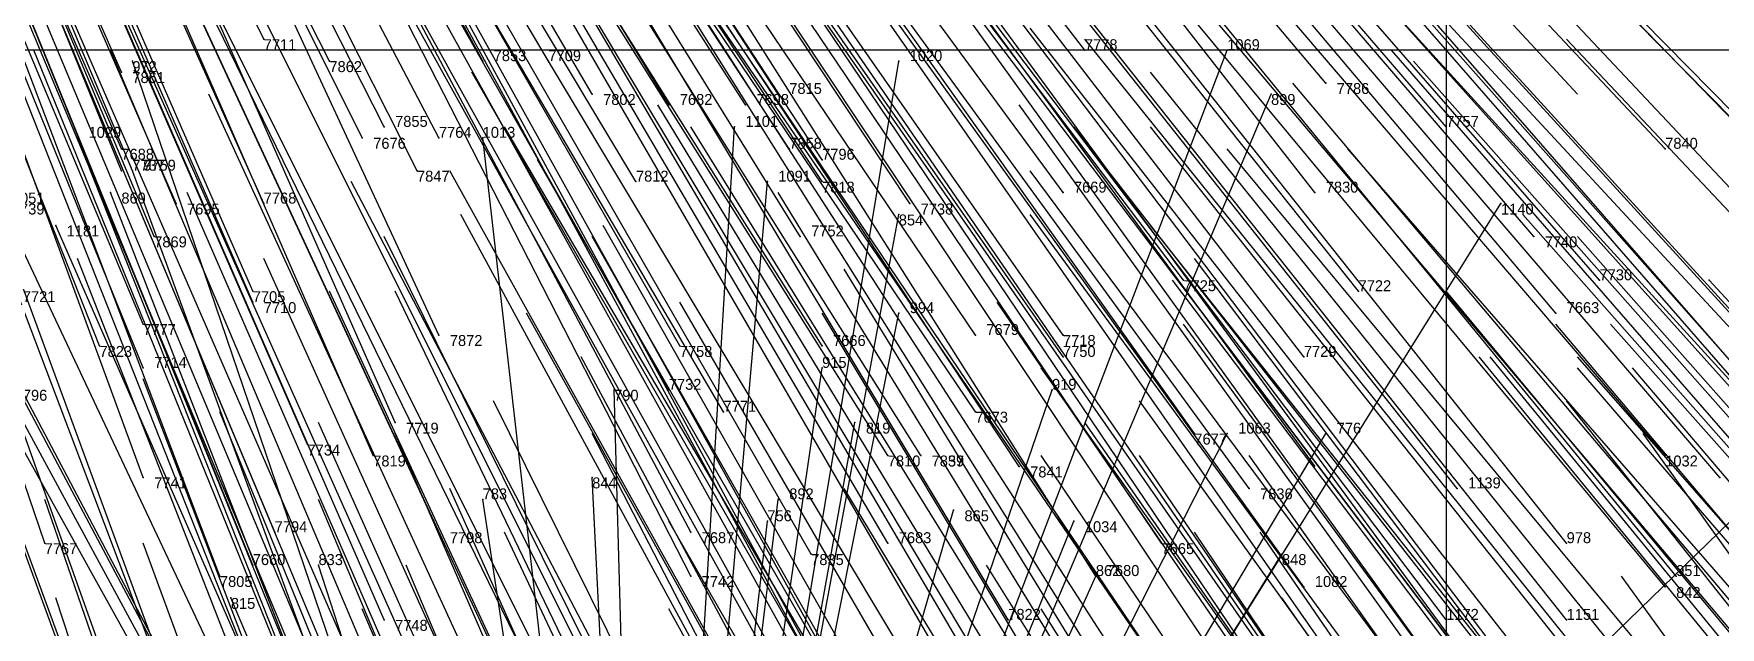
# Model space of a CAD drawing. Extents: x -0.5 to 0.59, y -0.5 to 0.59.
# Drawn here: x 0.102 to 0.256, y -0.3087 to -0.2545 of the extents above; entities that cross this region are included whole.
import ezdxf

# ---------------------------------------------------------------- set-up
doc = ezdxf.new("R2010")
doc.units = 0
for name, color, linetype in [('Clients', 3, 'CONTINUOUS'), ('Facilities', 3, 'CONTINUOUS'), ('Facilities_lines', 3, 'CONTINUOUS'), ('Min_max_boxes', 1, 'CONTINUOUS'), ('Normals', 1, 'CONTINUOUS'), ('Source_points', 5, 'CONTINUOUS'), ('Text', 3, 'CONTINUOUS')]:
    doc.layers.add(name, color=color, linetype=linetype)

msp = doc.modelspace()

# ---------------------------------------------------------------- linework, layer by layer
at = {"layer": 'Clients', "color": 5}
for p in [(0.111, -0.257, -1.25), (0.181, -0.257, -1.25), (0.211, -0.256, -1.25), (0.215, -0.26, -1.25), (0.166, -0.263, -1.25), (0.106, -0.264, -1.25), (0.143, -0.264, -1.25), (0.111, -0.267, -1.25), (0.169, -0.268, -1.25), (0.109, -0.269, -1.25), (0.181, -0.271, -1.25), (0.236, -0.27, -1.25), (0.104, -0.272, -1.25), (0.181, -0.28, -1.25), (0.174, -0.285, -1.25), (0.155, -0.287, -1.25), (0.195, -0.287, -1.25), (0.177, -0.29, -1.25), (0.211, -0.291, -1.25), (0.22, -0.291, -1.25), (0.153, -0.295, -1.25), (0.143, -0.297, -1.25), (0.17, -0.297, -1.25), (0.186, -0.298, -1.25), (0.169, -0.299, -1.25), (0.197, -0.299, -1.25), (0.128, -0.303, -1.25), (0.216, -0.302, -1.25), (0.199, -0.304, -1.25), (0.12, -0.306, -1.25)]:
    msp.add_point(p, dxfattribs=at)
at = {"layer": 'Facilities', "color": 3}
for p in [(0.123, -0.255, -0.708), (0.129, -0.257, -0.719), (0.143, -0.257, -0.735), (0.149, -0.257, -0.742), (0.198, -0.256, -0.808), (0.11, -0.258, -0.702), (0.153, -0.26, -0.755), (0.17, -0.26, -0.776), (0.22, -0.259, -0.85), (0.16, -0.261, -0.765), (0.167, -0.261, -0.774), (0.134, -0.263, -0.737), (0.231, -0.263, -0.874), (0.132, -0.264, -0.739), (0.139, -0.264, -0.745), (0.11, -0.265, -0.717), (0.171, -0.265, -0.787), (0.174, -0.266, -0.794), (0.251, -0.265, -0.911), (0.11, -0.267, -0.722), (0.111, -0.267, -0.722), (0.137, -0.267, -0.75), (0.157, -0.268, -0.775), (0.174, -0.268, -0.799), (0.196, -0.269, -0.832), (0.219, -0.269, -0.867), (0.115, -0.27, -0.734), (0.123, -0.27, -0.741), (0.182, -0.27, -0.815), (0.113, -0.273, -0.739), (0.172, -0.273, -0.806), (0.239, -0.273, -0.908), (0.207, -0.277, -0.865), (0.245, -0.277, -0.923), (0.255, -0.277, -0.942), (0.122, -0.278, -0.759), (0.223, -0.278, -0.889), (0.122, -0.279, -0.762), (0.241, -0.28, -0.924), (0.112, -0.281, -0.756), (0.108, -0.283, -0.758), (0.139, -0.282, -0.786), (0.161, -0.283, -0.814), (0.174, -0.283, -0.83), (0.188, -0.282, -0.847), (0.196, -0.282, -0.859), (0.196, -0.284, -0.862), (0.218, -0.284, -0.895), (0.112, -0.285, -0.765), (0.16, -0.287, -0.821), (0.165, -0.289, -0.831), (0.188, -0.289, -0.862), (0.135, -0.29, -0.801), (0.208, -0.291, -0.894), (0.127, -0.292, -0.797), (0.133, -0.293, -0.805), (0.18, -0.293, -0.86), (0.183, -0.293, -0.864), (0.183, -0.293, -0.865), (0.192, -0.294, -0.879), (0.251, -0.293, -0.965), (0.112, -0.295, -0.789), (0.256, -0.295, -0.977), (0.213, -0.296, -0.913), (0.232, -0.296, -0.94), (0.124, -0.3, -0.811), (0.139, -0.3, -0.827), (0.162, -0.3, -0.854), (0.103, -0.301, -0.796), (0.18, -0.301, -0.876), (0.205, -0.301, -0.911), (0.242, -0.301, -0.965), (0.122, -0.303, -0.816), (0.173, -0.302, -0.871), (0.119, -0.304, -0.817), (0.162, -0.304, -0.862), (0.199, -0.304, -0.907), (0.252, -0.304, -0.986), (0.218, -0.305, -0.937), (0.251, -0.305, -0.989), (0.134, -0.308, -0.84), (0.191, -0.308, -0.905), (0.231, -0.308, -0.962), (0.242, -0.308, -0.979)]:
    msp.add_point(p, dxfattribs=at)
at = {"layer": 'Facilities_lines', "color": 3}
for q in [(0.085, -0.257, -1.25), (0.111, -0.257, -1.25), (0.211, -0.256, -1.25), (0.181, -0.257, -1.25), (0.083, -0.26, -1.25), (0.215, -0.26, -1.25), (0.166, -0.263, -1.25), (0.106, -0.264, -1.25), (0.143, -0.264, -1.25), (0.111, -0.267, -1.25), (0.169, -0.268, -1.25), (0.091, -0.269, -1.25), (0.109, -0.269, -1.25), (0.099, -0.27, -1.25), (0.236, -0.27, -1.25), (0.181, -0.271, -1.25), (0.104, -0.272, -1.25), (0.181, -0.28, -1.25), (0.174, -0.285, -1.25), (0.1, -0.288, -1.25), (0.155, -0.287, -1.25), (0.195, -0.287, -1.25), (0.177, -0.29, -1.25), (0.22, -0.291, -1.25), (0.211, -0.291, -1.25), (0.153, -0.295, -1.25), (0.143, -0.297, -1.25), (0.17, -0.297, -1.25), (0.259, -0.297, -1.25), (0.186, -0.298, -1.25), (0.169, -0.299, -1.25), (0.197, -0.299, -1.25), (0.128, -0.303, -1.25), (0.216, -0.302, -1.25), (0.199, -0.304, -1.25), (0.12, -0.306, -1.25)]:
    msp.add_line((0.158, -0.395, -1.25), q, dxfattribs=at)
at = {"layer": 'Min_max_boxes', "color": 1}
for p, q in [((0.231, -0.039, -1.25), (0.231, -0.312, -1.25)), ((0.231, -0.039, -1.25), (0.231, -0.312, -1.25)), ((0.275, -0.256, -1.25), (0.033, -0.256, -1.25)), ((0.275, -0.256, -1.25), (0.033, -0.256, -1.25))]:
    msp.add_line(p, q, dxfattribs=at)
at = {"layer": 'Normals', "color": 1}
for p, q in [((0.123, -0.255, -0.708), (0.082, -0.172, -0.746)), ((0.11, -0.258, -0.702), (0.073, -0.173, -0.74)), ((0.129, -0.257, -0.719), (0.087, -0.174, -0.757)), ((0.143, -0.257, -0.735), (0.099, -0.175, -0.772)), ((0.149, -0.257, -0.742), (0.102, -0.177, -0.78)), ((0.11, -0.265, -0.717), (0.073, -0.18, -0.755)), ((0.134, -0.263, -0.737), (0.092, -0.18, -0.774)), ((0.153, -0.26, -0.755), (0.106, -0.18, -0.792)), ((0.11, -0.267, -0.722), (0.075, -0.181, -0.76)), ((0.111, -0.267, -0.722), (0.075, -0.181, -0.76)), ((0.132, -0.264, -0.739), (0.091, -0.182, -0.776)), ((0.139, -0.264, -0.745), (0.096, -0.182, -0.782)), ((0.16, -0.261, -0.765), (0.112, -0.182, -0.802)), ((0.167, -0.261, -0.774), (0.117, -0.183, -0.811)), ((0.17, -0.26, -0.776), (0.119, -0.182, -0.813)), ((0.198, -0.256, -0.808), (0.141, -0.182, -0.846)), ((0.137, -0.267, -0.75), (0.095, -0.184, -0.787)), ((0.115, -0.27, -0.734), (0.078, -0.185, -0.771)), ((0.123, -0.27, -0.741), (0.085, -0.185, -0.778)), ((0.113, -0.273, -0.739), (0.077, -0.187, -0.776)), ((0.171, -0.265, -0.787), (0.12, -0.187, -0.824)), ((0.157, -0.268, -0.775), (0.109, -0.188, -0.812)), ((0.174, -0.266, -0.794), (0.123, -0.188, -0.83)), ((0.22, -0.259, -0.85), (0.16, -0.188, -0.887)), ((0.174, -0.268, -0.799), (0.123, -0.191, -0.837)), ((0.179, -0.191, -0.655), (0.243, -0.26, -0.619)), ((0.231, -0.263, -0.874), (0.17, -0.192, -0.911)), ((0.122, -0.278, -0.759), (0.085, -0.193, -0.796)), ((0.122, -0.279, -0.762), (0.085, -0.194, -0.799)), ((0.172, -0.273, -0.806), (0.123, -0.194, -0.844)), ((0.182, -0.27, -0.815), (0.131, -0.193, -0.852)), ((0.196, -0.269, -0.832), (0.141, -0.194, -0.869)), ((0.112, -0.281, -0.756), (0.076, -0.195, -0.793)), ((0.108, -0.283, -0.758), (0.074, -0.197, -0.795)), ((0.219, -0.269, -0.867), (0.162, -0.196, -0.904)), ((0.251, -0.265, -0.911), (0.187, -0.197, -0.949)), ((0.139, -0.282, -0.786), (0.1, -0.198, -0.823)), ((0.112, -0.285, -0.765), (0.077, -0.199, -0.802)), ((0.161, -0.283, -0.814), (0.115, -0.203, -0.852)), ((0.207, -0.277, -0.865), (0.151, -0.203, -0.901)), ((0.239, -0.273, -0.908), (0.179, -0.203, -0.945)), ((0.135, -0.29, -0.801), (0.098, -0.206, -0.838)), ((0.16, -0.287, -0.821), (0.114, -0.206, -0.859)), ((0.174, -0.283, -0.83), (0.125, -0.205, -0.868)), ((0.188, -0.282, -0.847), (0.136, -0.205, -0.885)), ((0.196, -0.282, -0.859), (0.143, -0.206, -0.897)), ((0.223, -0.278, -0.889), (0.165, -0.205, -0.926)), ((0.127, -0.292, -0.797), (0.09, -0.207, -0.833)), ((0.245, -0.277, -0.923), (0.184, -0.207, -0.961)), ((0.112, -0.295, -0.789), (0.08, -0.208, -0.826)), ((0.133, -0.293, -0.805), (0.096, -0.208, -0.842)), ((0.165, -0.289, -0.831), (0.118, -0.209, -0.869)), ((0.196, -0.284, -0.862), (0.143, -0.208, -0.9)), ((0.241, -0.28, -0.924), (0.181, -0.209, -0.961)), ((0.218, -0.284, -0.895), (0.161, -0.21, -0.931)), ((0.188, -0.289, -0.862), (0.136, -0.212, -0.9)), ((0.103, -0.301, -0.796), (0.073, -0.213, -0.832)), ((0.124, -0.3, -0.811), (0.088, -0.214, -0.848)), ((0.18, -0.293, -0.86), (0.131, -0.215, -0.897)), ((0.183, -0.293, -0.864), (0.134, -0.215, -0.902)), ((0.183, -0.293, -0.865), (0.134, -0.215, -0.903)), ((0.208, -0.291, -0.894), (0.154, -0.215, -0.932)), ((0.119, -0.304, -0.817), (0.086, -0.217, -0.853)), ((0.122, -0.303, -0.816), (0.087, -0.217, -0.853)), ((0.139, -0.3, -0.827), (0.1, -0.216, -0.864)), ((0.192, -0.294, -0.879), (0.141, -0.217, -0.917)), ((0.162, -0.3, -0.854), (0.119, -0.219, -0.891)), ((0.164, -0.219, -0.684), (0.219, -0.294, -0.647)), ((0.18, -0.301, -0.876), (0.133, -0.221, -0.914)), ((0.217, -0.221, -0.774), (0.282, -0.288, -0.737)), ((0.134, -0.308, -0.84), (0.097, -0.223, -0.878)), ((0.162, -0.304, -0.862), (0.12, -0.222, -0.9)), ((0.173, -0.302, -0.871), (0.127, -0.222, -0.908)), ((0.213, -0.296, -0.913), (0.159, -0.222, -0.951)), ((0.251, -0.293, -0.965), (0.191, -0.223, -1.003)), ((0.205, -0.301, -0.911), (0.153, -0.224, -0.948)), ((0.232, -0.296, -0.94), (0.175, -0.224, -0.978)), ((0.278, -0.291, -1.008), (0.215, -0.224, -1.045)), ((0.114, -0.313, -0.833), (0.082, -0.226, -0.871)), ((0.199, -0.304, -0.907), (0.149, -0.225, -0.944)), ((0.256, -0.295, -0.977), (0.196, -0.225, -1.014)), ((0.265, -0.295, -0.991), (0.204, -0.225, -1.029)), ((0.11, -0.316, -0.837), (0.079, -0.229, -0.874)), ((0.172, -0.31, -0.886), (0.128, -0.229, -0.924)), ((0.184, -0.31, -0.9), (0.137, -0.229, -0.937)), ((0.191, -0.308, -0.905), (0.143, -0.228, -0.942)), ((0.242, -0.301, -0.965), (0.184, -0.228, -1.002)), ((0.269, -0.298, -1.003), (0.207, -0.228, -1.04)), ((0.224, -0.228, -0.799), (0.289, -0.294, -0.762)), ((0.146, -0.315, -0.867), (0.107, -0.231, -0.905)), ((0.218, -0.305, -0.937), (0.164, -0.23, -0.975)), ((0.124, -0.318, -0.854), (0.09, -0.232, -0.891)), ((0.174, -0.313, -0.895), (0.13, -0.232, -0.933)), ((0.252, -0.304, -0.986), (0.193, -0.232, -1.024)), ((0.154, -0.315, -0.877), (0.113, -0.233, -0.915)), ((0.231, -0.308, -0.962), (0.175, -0.234, -0.999)), ((0.251, -0.305, -0.989), (0.192, -0.234, -1.026)), ((0.277, -0.302, -1.024), (0.214, -0.233, -1.061)), ((0.177, -0.316, -0.906), (0.132, -0.235, -0.943)), ((0.242, -0.308, -0.979), (0.184, -0.235, -1.016)), ((0.19, -0.316, -0.922), (0.143, -0.236, -0.96)), ((0.206, -0.314, -0.938), (0.154, -0.237, -0.976)), ((0.235, -0.31, -0.973), (0.179, -0.236, -1.01)), ((0.176, -0.319, -0.911), (0.131, -0.238, -0.948)), ((0.119, -0.327, -0.87), (0.086, -0.24, -0.907)), ((0.203, -0.318, -0.944), (0.154, -0.24, -0.981)), ((0.217, -0.317, -0.96), (0.165, -0.24, -0.997)), ((0.219, -0.317, -0.962), (0.166, -0.24, -0.999)), ((0.194, -0.321, -0.937), (0.146, -0.241, -0.975)), ((0.208, -0.317, -0.949), (0.156, -0.241, -0.986)), ((0.176, -0.324, -0.922), (0.131, -0.243, -0.959)), ((0.236, -0.316, -0.987), (0.18, -0.242, -1.023)), ((0.155, -0.328, -0.906), (0.114, -0.244, -0.943)), ((0.134, -0.331, -0.891), (0.098, -0.245, -0.929)), ((0.136, -0.332, -0.896), (0.1, -0.246, -0.934)), ((0.139, -0.33, -0.895), (0.102, -0.245, -0.933)), ((0.157, -0.329, -0.911), (0.115, -0.245, -0.947)), ((0.239, -0.32, -0.998), (0.184, -0.245, -1.035)), ((0.113, -0.334, -0.881), (0.081, -0.247, -0.918)), ((0.179, -0.328, -0.934), (0.134, -0.247, -0.971)), ((0.237, -0.322, -1), (0.183, -0.247, -1.037)), ((0.114, -0.336, -0.886), (0.082, -0.249, -0.924)), ((0.135, -0.335, -0.904), (0.1, -0.249, -0.941)), ((0.211, -0.327, -0.971), (0.16, -0.248, -1.008)), ((0.23, -0.325, -0.996), (0.177, -0.249, -1.033)), ((0.285, -0.318, -1.067), (0.223, -0.249, -1.104)), ((0.286, -0.318, -1.069), (0.223, -0.249, -1.106)), ((0.289, -0.316, -1.07), (0.226, -0.248, -1.107)), ((0.228, -0.248, -0.843), (0.291, -0.317, -0.808)), ((0.147, -0.335, -0.914), (0.109, -0.25, -0.951)), ((0.268, -0.322, -1.047), (0.208, -0.251, -1.084)), ((0.288, -0.32, -1.077), (0.227, -0.25, -1.113)), ((0.311, -0.317, -1.111), (0.246, -0.251, -1.147)), ((0.223, -0.331, -0.997), (0.171, -0.253, -1.034)), ((0.227, -0.329, -1), (0.174, -0.253, -1.037)), ((0.251, -0.328, -1.031), (0.193, -0.254, -1.068)), ((0.256, -0.327, -1.039), (0.198, -0.255, -1.076)), ((0.306, -0.323, -1.112), (0.242, -0.255, -1.149)), ((0.137, -0.342, -0.92), (0.102, -0.256, -0.957)), ((0.142, -0.343, -0.929), (0.106, -0.257, -0.965)), ((0.145, -0.341, -0.927), (0.109, -0.256, -0.964)), ((0.111, -0.257, -1.25), (0.111, -0.257, -1.15)), ((0.197, -0.337, -0.976), (0.149, -0.257, -1.013)), ((0.181, -0.257, -1.25), (0.181, -0.257, -1.15)), ((0.211, -0.256, -1.25), (0.211, -0.256, -1.15)), ((0.287, -0.326, -1.086), (0.226, -0.256, -1.122)), ((0.29, -0.327, -1.092), (0.228, -0.257, -1.129)), ((0.188, -0.338, -0.968), (0.142, -0.258, -1.005)), ((0.262, -0.33, -1.053), (0.204, -0.258, -1.091)), ((0.157, -0.345, -0.947), (0.118, -0.26, -0.984)), ((0.215, -0.26, -1.25), (0.215, -0.26, -1.15)), ((0.277, -0.33, -1.078), (0.217, -0.259, -1.115)), ((0.207, -0.34, -0.996), (0.159, -0.261, -1.034)), ((0.246, -0.336, -1.042), (0.192, -0.261, -1.079)), ((0.192, -0.343, -0.982), (0.145, -0.263, -1.02)), ((0.211, -0.342, -1.005), (0.162, -0.263, -1.042)), ((0.166, -0.263, -1.25), (0.166, -0.263, -1.15)), ((0.254, -0.336, -1.052), (0.197, -0.263, -1.09)), ((0.262, -0.336, -1.065), (0.204, -0.263, -1.103)), ((0.106, -0.264, -1.25), (0.106, -0.264, -1.15)), ((0.143, -0.264, -1.25), (0.143, -0.264, -1.15)), ((0.194, -0.346, -0.993), (0.148, -0.266, -1.031)), ((0.27, -0.336, -1.079), (0.211, -0.265, -1.116)), ((0.283, -0.335, -1.096), (0.222, -0.265, -1.133)), ((0.111, -0.267, -1.25), (0.111, -0.267, -1.15)), ((0.174, -0.35, -0.977), (0.131, -0.268, -1.015)), ((0.185, -0.348, -0.986), (0.14, -0.267, -1.023)), ((0.169, -0.268, -1.25), (0.169, -0.268, -1.15)), ((0.248, -0.341, -1.054), (0.193, -0.267, -1.092)), ((0.109, -0.269, -1.25), (0.109, -0.269, -1.15)), ((0.153, -0.354, -0.965), (0.116, -0.269, -1.002)), ((0.219, -0.349, -1.029), (0.17, -0.269, -1.066)), ((0.185, -0.352, -0.995), (0.141, -0.271, -1.033)), ((0.181, -0.271, -1.25), (0.181, -0.271, -1.15)), ((0.248, -0.346, -1.063), (0.193, -0.271, -1.101)), ((0.236, -0.27, -1.25), (0.236, -0.27, -1.15)), ((0.299, -0.34, -1.133), (0.238, -0.271, -1.171)), ((0.104, -0.272, -1.25), (0.104, -0.272, -1.15)), ((0.2, -0.353, -1.014), (0.154, -0.272, -1.051)), ((0.262, -0.345, -1.082), (0.204, -0.272, -1.12)), ((0.175, -0.356, -0.992), (0.134, -0.273, -1.03)), ((0.199, -0.354, -1.015), (0.153, -0.273, -1.052)), ((0.304, -0.342, -1.145), (0.243, -0.273, -1.182)), ((0.14, -0.362, -0.969), (0.106, -0.275, -1.007)), ((0.161, -0.359, -0.984), (0.123, -0.275, -1.022)), ((0.261, -0.349, -1.091), (0.205, -0.275, -1.128)), ((0.264, -0.349, -1.093), (0.208, -0.275, -1.13)), ((0.225, -0.356, -1.052), (0.176, -0.276, -1.088)), ((0.262, -0.351, -1.095), (0.206, -0.277, -1.132)), ((0.255, -0.277, -0.942), (0.318, -0.345, -0.904)), ((0.168, -0.362, -0.998), (0.129, -0.278, -1.036)), ((0.175, -0.361, -1.004), (0.135, -0.278, -1.042)), ((0.29, -0.349, -1.135), (0.231, -0.278, -1.172)), ((0.192, -0.361, -1.023), (0.147, -0.28, -1.059)), ((0.208, -0.36, -1.038), (0.161, -0.279, -1.075)), ((0.222, -0.36, -1.057), (0.174, -0.28, -1.093)), ((0.181, -0.28, -1.25), (0.181, -0.28, -1.15)), ((0.242, -0.355, -1.075), (0.19, -0.279, -1.113)), ((0.262, -0.356, -1.105), (0.207, -0.281, -1.142)), ((0.301, -0.352, -1.158), (0.241, -0.281, -1.195)), ((0.309, -0.352, -1.172), (0.246, -0.281, -1.202)), ((0.196, -0.366, -1.037), (0.152, -0.284, -1.074)), ((0.293, -0.356, -1.152), (0.234, -0.284, -1.189)), ((0.294, -0.356, -1.155), (0.235, -0.284, -1.192)), ((0.307, -0.357, -1.176), (0.243, -0.284, -1.203)), ((0.145, -0.372, -0.999), (0.112, -0.286, -1.037)), ((0.174, -0.285, -1.25), (0.174, -0.285, -1.15)), ((0.248, -0.361, -1.095), (0.194, -0.285, -1.132)), ((0.305, -0.357, -1.175), (0.243, -0.285, -1.203)), ((0.311, -0.359, -1.188), (0.248, -0.285, -1.212)), ((0.185, -0.371, -1.037), (0.144, -0.288, -1.074)), ((0.155, -0.287, -1.25), (0.155, -0.287, -1.15)), ((0.195, -0.287, -1.25), (0.195, -0.287, -1.15)), ((0.257, -0.363, -1.113), (0.203, -0.288, -1.15)), ((0.303, -0.365, -1.186), (0.242, -0.288, -1.203)), ((0.154, -0.375, -1.013), (0.119, -0.289, -1.051)), ((0.166, -0.375, -1.025), (0.128, -0.29, -1.062)), ((0.172, -0.376, -1.034), (0.135, -0.291, -1.072)), ((0.196, -0.374, -1.055), (0.153, -0.291, -1.092)), ((0.177, -0.29, -1.25), (0.177, -0.29, -1.15)), ((0.251, -0.366, -1.111), (0.198, -0.29, -1.148)), ((0.211, -0.291, -1.25), (0.211, -0.291, -1.15)), ((0.22, -0.291, -1.25), (0.22, -0.291, -1.15)), ((0.307, -0.372, -1.206), (0.249, -0.291, -1.213)), ((0.246, -0.37, -1.111), (0.194, -0.293, -1.148)), ((0.255, -0.369, -1.122), (0.203, -0.293, -1.159)), ((0.267, -0.369, -1.139), (0.213, -0.293, -1.176)), ((0.153, -0.295, -1.25), (0.153, -0.295, -1.15)), ((0.133, -0.384, -1.016), (0.103, -0.297, -1.054)), ((0.164, -0.383, -1.041), (0.128, -0.297, -1.078)), ((0.178, -0.381, -1.052), (0.14, -0.296, -1.088)), ((0.143, -0.297, -1.25), (0.143, -0.297, -1.15)), ((0.17, -0.297, -1.25), (0.17, -0.297, -1.15)), ((0.224, -0.375, -1.092), (0.176, -0.296, -1.13)), ((0.186, -0.298, -1.25), (0.186, -0.298, -1.15)), ((0.185, -0.385, -1.066), (0.145, -0.3, -1.103)), ((0.206, -0.379, -1.08), (0.16, -0.299, -1.117)), ((0.169, -0.299, -1.25), (0.169, -0.299, -1.15)), ((0.197, -0.299, -1.25), (0.197, -0.299, -1.15)), ((0.26, -0.377, -1.145), (0.208, -0.3, -1.181)), ((0.267, -0.377, -1.154), (0.214, -0.3, -1.191)), ((0.144, -0.388, -1.035), (0.112, -0.301, -1.072)), ((0.128, -0.303, -1.25), (0.128, -0.303, -1.15)), ((0.172, -0.388, -1.061), (0.136, -0.303, -1.099)), ((0.238, -0.381, -1.124), (0.189, -0.303, -1.161)), ((0.216, -0.302, -1.25), (0.216, -0.302, -1.15)), ((0.199, -0.304, -1.25), (0.199, -0.304, -1.15)), ((0.305, -0.384, -1.227), (0.247, -0.304, -1.216)), ((0.133, -0.394, -1.041), (0.104, -0.306, -1.077)), ((0.12, -0.306, -1.25), (0.12, -0.306, -1.15)), ((0.271, -0.384, -1.174), (0.216, -0.306, -1.204)), ((0.168, -0.392, -1.067), (0.132, -0.307, -1.104)), ((0.205, -0.388, -1.098), (0.16, -0.307, -1.135)), ((0.244, -0.386, -1.141), (0.194, -0.307, -1.178))]:
    msp.add_line(p, q, dxfattribs=at)
at = {"layer": 'Source_points', "color": 5}
for p in [(0.123, -0.255, -0.708), (0.111, -0.257, -1.25), (0.129, -0.257, -0.719), (0.143, -0.257, -0.735), (0.149, -0.257, -0.742), (0.181, -0.257, -1.25), (0.198, -0.256, -0.808), (0.211, -0.256, -1.25), (0.11, -0.258, -0.702), (0.153, -0.26, -0.755), (0.17, -0.26, -0.776), (0.215, -0.26, -1.25), (0.22, -0.259, -0.85), (0.16, -0.261, -0.765), (0.167, -0.261, -0.774), (0.134, -0.263, -0.737), (0.166, -0.263, -1.25), (0.231, -0.263, -0.874), (0.106, -0.264, -1.25), (0.132, -0.264, -0.739), (0.139, -0.264, -0.745), (0.143, -0.264, -1.25), (0.11, -0.265, -0.717), (0.171, -0.265, -0.787), (0.174, -0.266, -0.794), (0.251, -0.265, -0.911), (0.11, -0.267, -0.722), (0.111, -0.267, -1.25), (0.111, -0.267, -0.722), (0.137, -0.267, -0.75), (0.157, -0.268, -0.775), (0.169, -0.268, -1.25), (0.174, -0.268, -0.799), (0.109, -0.269, -1.25), (0.196, -0.269, -0.832), (0.219, -0.269, -0.867), (0.115, -0.27, -0.734), (0.123, -0.27, -0.741), (0.181, -0.271, -1.25), (0.182, -0.27, -0.815), (0.236, -0.27, -1.25), (0.104, -0.272, -1.25), (0.113, -0.273, -0.739), (0.172, -0.273, -0.806), (0.239, -0.273, -0.908), (0.207, -0.277, -0.865), (0.245, -0.277, -0.923), (0.255, -0.277, -0.942), (0.122, -0.278, -0.759), (0.223, -0.278, -0.889), (0.122, -0.279, -0.762), (0.181, -0.28, -1.25), (0.241, -0.28, -0.924), (0.112, -0.281, -0.756), (0.108, -0.283, -0.758), (0.139, -0.282, -0.786), (0.161, -0.283, -0.814), (0.174, -0.283, -0.83), (0.188, -0.282, -0.847), (0.196, -0.282, -0.859), (0.196, -0.284, -0.862), (0.218, -0.284, -0.895), (0.112, -0.285, -0.765), (0.174, -0.285, -1.25), (0.155, -0.287, -1.25), (0.16, -0.287, -0.821), (0.195, -0.287, -1.25), (0.165, -0.289, -0.831), (0.188, -0.289, -0.862), (0.135, -0.29, -0.801), (0.177, -0.29, -1.25), (0.208, -0.291, -0.894), (0.211, -0.291, -1.25), (0.22, -0.291, -1.25), (0.127, -0.292, -0.797), (0.133, -0.293, -0.805), (0.18, -0.293, -0.86), (0.183, -0.293, -0.864), (0.183, -0.293, -0.865), (0.192, -0.294, -0.879), (0.251, -0.293, -0.965), (0.112, -0.295, -0.789), (0.153, -0.295, -1.25), (0.256, -0.295, -0.977), (0.143, -0.297, -1.25), (0.17, -0.297, -1.25), (0.213, -0.296, -0.913), (0.232, -0.296, -0.94), (0.186, -0.298, -1.25), (0.124, -0.3, -0.811), (0.139, -0.3, -0.827), (0.162, -0.3, -0.854), (0.169, -0.299, -1.25), (0.197, -0.299, -1.25), (0.103, -0.301, -0.796), (0.18, -0.301, -0.876), (0.205, -0.301, -0.911), (0.242, -0.301, -0.965), (0.122, -0.303, -0.816), (0.128, -0.303, -1.25), (0.173, -0.302, -0.871), (0.216, -0.302, -1.25), (0.119, -0.304, -0.817), (0.162, -0.304, -0.862), (0.199, -0.304, -1.25), (0.199, -0.304, -0.907), (0.252, -0.304, -0.986), (0.12, -0.306, -1.25), (0.218, -0.305, -0.937), (0.251, -0.305, -0.989), (0.134, -0.308, -0.84), (0.191, -0.308, -0.905), (0.231, -0.308, -0.962), (0.242, -0.308, -0.979)]:
    msp.add_point(p, dxfattribs=at)

# ---------------------------------------------------------------- texts
at = {"layer": 'Text', "color": 3}
for s, p in [('7711', (0.123, -0.256, -0.708)), ('7778', (0.198, -0.256, -0.808)), ('1069', (0.211, -0.256, -1.25)), ('972', (0.111, -0.258, -1.25)), ('7862', (0.129, -0.258, -0.719)), ('7853', (0.144, -0.257, -0.735)), ('7709', (0.149, -0.257, -0.742)), ('1020', (0.182, -0.257, -1.25)), ('7861', (0.111, -0.259, -0.702)), ('7802', (0.154, -0.261, -0.755)), ('7682', (0.161, -0.261, -0.765)), ('7698', (0.168, -0.261, -0.774)), ('7815', (0.171, -0.26, -0.776)), ('899', (0.215, -0.261, -1.25)), ('7786', (0.221, -0.26, -0.85)), ('1029', (0.107, -0.264, -1.25)), ('7855', (0.135, -0.263, -0.737)), ('7764', (0.139, -0.264, -0.745)), ('1013', (0.143, -0.264, -1.25)), ('1101', (0.167, -0.263, -1.25)), ('7757', (0.231, -0.263, -0.874)), ('7676', (0.133, -0.265, -0.739)), ('7858', (0.171, -0.265, -0.787)), ('7840', (0.251, -0.265, -0.911)), ('7688', (0.11, -0.266, -0.717)), ('7737', (0.111, -0.267, -0.722)), ('975', (0.112, -0.267, -1.25)), ('7759', (0.112, -0.267, -0.722)), ('7796', (0.174, -0.266, -0.794)), ('7847', (0.137, -0.268, -0.75)), ('7812', (0.157, -0.268, -0.775)), ('1091', (0.17, -0.268, -1.25)), ('7818', (0.174, -0.269, -0.799)), ('7669', (0.197, -0.269, -0.832)), ('7830', (0.22, -0.269, -0.867)), ('1051', (0.1, -0.27, -1.25)), ('869', (0.11, -0.27, -1.25)), ('7768', (0.123, -0.27, -0.741)), ('7739', (0.1, -0.271, -0.72)), ('7695', (0.116, -0.271, -0.734)), ('854', (0.181, -0.272, -1.25)), ('7738', (0.183, -0.271, -0.815)), ('1140', (0.236, -0.271, -1.25)), ('1181', (0.105, -0.273, -1.25)), ('7752', (0.173, -0.273, -0.806)), ('7869', (0.113, -0.274, -0.739)), ('7740', (0.24, -0.274, -0.908)), ('7725', (0.207, -0.278, -0.865)), ('7722', (0.223, -0.278, -0.889)), ('7730', (0.245, -0.277, -0.923)), ('7721', (0.101, -0.279, -0.74)), ('7705', (0.122, -0.279, -0.759)), ('7710', (0.123, -0.28, -0.762)), ('994', (0.182, -0.28, -1.25)), ('7663', (0.242, -0.28, -0.924)), ('7777', (0.112, -0.282, -0.756)), ('7679', (0.189, -0.282, -0.847)), ('7823', (0.108, -0.284, -0.758)), ('7872', (0.14, -0.283, -0.786)), ('7758', (0.161, -0.284, -0.814)), ('7666', (0.175, -0.283, -0.83)), ('7718', (0.196, -0.283, -0.859)), ('7750', (0.196, -0.284, -0.862)), ('7729', (0.218, -0.284, -0.895)), ('7714', (0.113, -0.285, -0.765)), ('915', (0.174, -0.285, -1.25)), ('7732', (0.16, -0.287, -0.821)), ('919', (0.195, -0.287, -1.25)), ('796', (0.101, -0.288, -1.25)), ('790', (0.155, -0.288, -1.25)), ('7771', (0.165, -0.289, -0.831)), ('7673', (0.188, -0.29, -0.862)), ('7719', (0.136, -0.291, -0.801)), ('819', (0.178, -0.291, -1.25)), ('7677', (0.208, -0.292, -0.894)), ('1063', (0.212, -0.291, -1.25)), ('776', (0.221, -0.291, -1.25)), ('7734', (0.127, -0.293, -0.797)), ('7819', (0.133, -0.294, -0.805)), ('7810', (0.18, -0.294, -0.86)), ('7839', (0.184, -0.294, -0.864)), ('7857', (0.184, -0.294, -0.865)), ('7841', (0.193, -0.295, -0.879)), ('1032', (0.251, -0.294, -0.965)), ('7741', (0.113, -0.296, -0.789)), ('844', (0.153, -0.296, -1.25)), ('1139', (0.233, -0.296, -0.94)), ('783', (0.143, -0.297, -1.25)), ('892', (0.171, -0.297, -1.25)), ('7836', (0.214, -0.297, -0.913)), ('756', (0.169, -0.299, -1.25)), ('865', (0.187, -0.299, -1.25)), ('7794', (0.124, -0.3, -0.811)), ('7798', (0.14, -0.301, -0.827)), ('7687', (0.163, -0.301, -0.854)), ('7683', (0.181, -0.301, -0.876)), ('1034', (0.198, -0.3, -1.25)), ('978', (0.242, -0.301, -0.965)), ('7767', (0.103, -0.302, -0.796)), ('7665', (0.205, -0.302, -0.911)), ('7660', (0.122, -0.303, -0.816)), ('833', (0.128, -0.303, -1.25)), ('7835', (0.173, -0.303, -0.871)), ('862', (0.199, -0.304, -1.25)), ('7680', (0.2, -0.304, -0.907)), ('848', (0.216, -0.303, -1.25)), ('951', (0.252, -0.304, -0.986)), ('7805', (0.119, -0.305, -0.817)), ('7742', (0.163, -0.305, -0.862)), ('1082', (0.219, -0.305, -0.937)), ('842', (0.252, -0.306, -0.989)), ('815', (0.12, -0.307, -1.25)), ('7748', (0.135, -0.309, -0.84)), ('7822', (0.191, -0.308, -0.905)), ('1172', (0.231, -0.308, -0.962)), ('1151', (0.242, -0.308, -0.979))]:
    msp.add_text(s, height=0.001, dxfattribs=at).set_placement(p)

doc.saveas('drawing.dxf')
